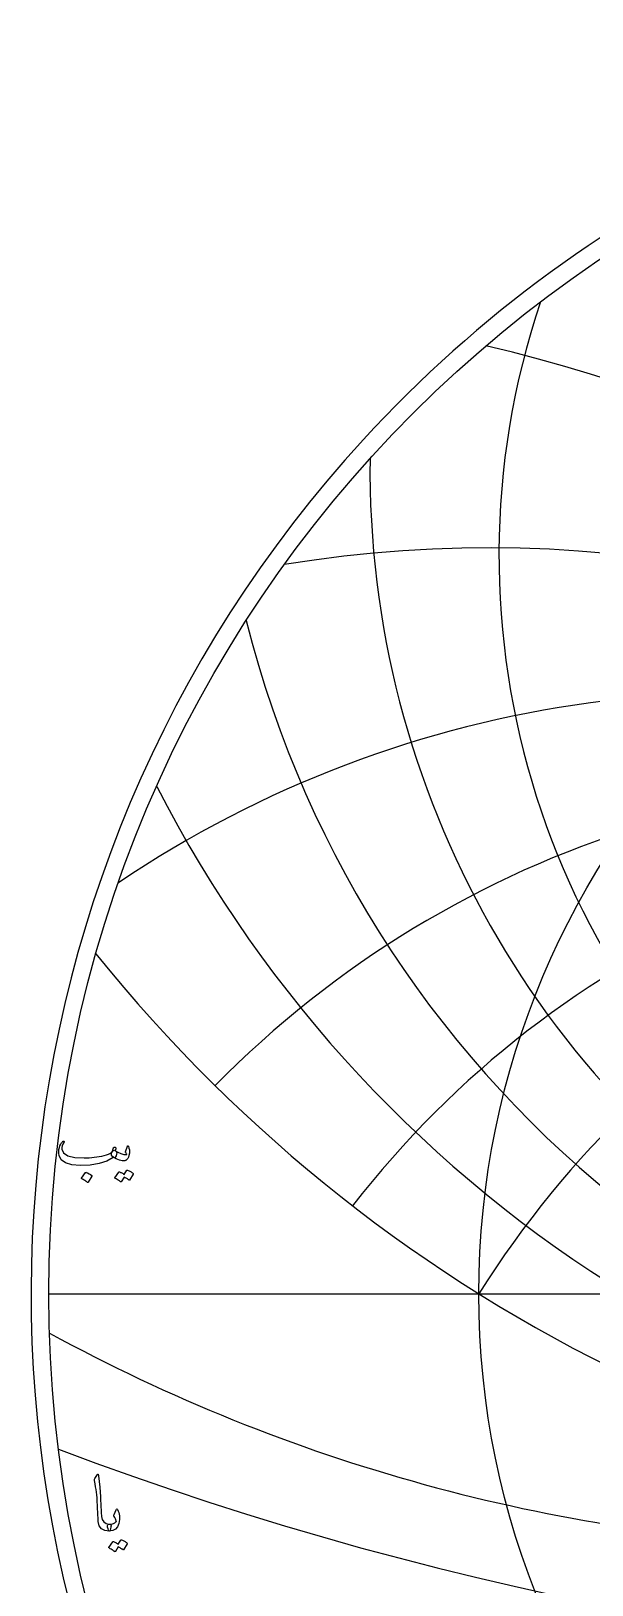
# Model space of a CAD drawing. Header units: millimetres. Extents: x -62 to 62, y -62 to 63.
# Drawn here: x -61.6 to -34.3, y -14.2 to 61.6 of the extents above; entities that cross this region are included whole.
import ezdxf

# ---------------------------------------------------------------- set-up
doc = ezdxf.new("R2010")
doc.units = ezdxf.units.MM
for name, color, linetype in [('CUT_OUTER', 1, 'Continuous'), ('ENGRAVE', 7, 'Continuous'), ('ENGRAVE_FINE', 8, 'Continuous'), ('TEXT', 5, 'Continuous')]:
    doc.layers.add(name, color=color, linetype=linetype)

msp = doc.modelspace()

# ---------------------------------------------------------------- linework, layer by layer
at = {"layer": 'CUT_OUTER'}
for centre, radius, start, end in [((-0.0002, -0.0002), 61.6124, 137.460696, 87.802279), ((-0.0008, 0.0012), 61.6111, 92.196778, 137.461198)]:
    msp.add_arc(centre, radius, start, end, dxfattribs=at)
at = {"layer": 'ENGRAVE'}
msp.add_lwpolyline([(-60.75, 0), (60.75, 0)], dxfattribs=at)
for radius in [60.75, 39.7663]:
    msp.add_circle((0, 0), radius, dxfattribs=at)
for centre, radius, start, end in [((0, 36.0044), 38.7851, 161.418489, 18.581511), ((0, 40.1982), 45.0809, 179.330047, 0.669953), ((0, 45.7066), 52.7185, 194.145933, 345.854067), ((0, 53.1545), 62.3353, 207.116681, 332.883319), ((0, -24.8487), 46.8916, 32, 148), ((0, -24.8487), 46.8916, 32, 148), ((0, 63.6394), 75.0422, 218.84522, 321.15478), ((-19.6883, 73.4777), 85.8368, 241.444032, 267.827192)]:
    msp.add_arc(centre, radius, start, end, dxfattribs=at)
at = {"layer": 'ENGRAVE_FINE'}
for centre, radius, start, end in [((-55.8832, -24.8487), 72.9503, 11.916411, 76.960311), ((-55.8832, -24.8487), 72.9503, 11.916411, 76.960311), ((-39.3467, -24.8487), 61.2126, 15.23187, 99.317844), ((-39.3467, -24.8487), 61.2126, 15.23187, 99.317844), ((-27.0729, -24.8487), 54.1457, 18.800401, 123.997775), ((-27.0729, -24.8487), 54.1457, 18.800401, 123.997775), ((-17.0671, -24.8487), 49.901, 22.705937, 135.460343), ((-17.0671, -24.8487), 49.901, 22.705937, 135.460343), ((-8.2682, -24.8487), 47.6149, 27.057329, 142.266342), ((-8.2682, -24.8487), 47.6149, 27.057329, 142.266342), ((0, 152.6636), 171.207, 249.38669, 290.61331)]:
    msp.add_arc(centre, radius, start, end, dxfattribs=at)
at = {"layer": 'TEXT'}
for points in [[(-57.5039, 6.9798), (-57.5002, 6.9779), (-57.4967, 6.976), (-57.4935, 6.9741), (-57.4905, 6.9722), (-57.4875, 6.97), (-57.4843, 6.9674), (-57.4808, 6.9642), (-57.4771, 6.9607), (-57.4462, 6.9242), (-57.434, 6.8725), (-57.4404, 6.8054), (-57.4656, 6.7231), (-57.4888, 6.673), (-57.5125, 6.6416), (-57.5367, 6.6289), (-57.5614, 6.6349), (-57.5738, 6.6409), (-57.5844, 6.6435), (-57.593, 6.6428), (-57.5997, 6.6387), (-57.914, 6.4668), (-58.2895, 6.3456), (-58.7264, 6.2752), (-59.2246, 6.2555), (-59.6275, 6.29), (-59.9316, 6.382), (-60.1371, 6.5314), (-60.244, 6.7384), (-60.2605, 6.8361), (-60.2641, 6.9338), (-60.2547, 7.0316), (-60.2325, 7.1293), (-60.2021, 7.2157), (-60.1645, 7.295), (-60.1197, 7.3671), (-60.0677, 7.432), (-60.0579, 7.4402), (-60.0476, 7.4454), (-60.0368, 7.4478), (-60.0255, 7.4474), (-60.015, 7.4428), (-60.0064, 7.4368), (-59.9997, 7.4294), (-59.9949, 7.4205), (-59.9927, 7.4119), (-59.9939, 7.4014), (-59.9985, 7.3889), (-60.0064, 7.3745), (-60.0619, 7.2931), (-60.0983, 7.2136), (-60.1156, 7.136), (-60.1137, 7.0603), (-60.0227, 6.8706), (-59.8109, 6.7346), (-59.4785, 6.6522), (-59.0253, 6.6234), (-58.9009, 6.6253), (-58.7767, 6.6311), (-58.6527, 6.6407), (-58.529, 6.6541), (-58.4063, 6.6713), (-58.2852, 6.6924), (-58.1658, 6.7173), (-58.0481, 6.746), (-57.9338, 6.7786), (-57.8402, 6.8112), (-57.7671, 6.8438), (-57.7147, 6.8763), (-57.6944, 6.8936), (-57.6759, 6.9147), (-57.659, 6.9396), (-57.6438, 6.9683), (-57.6295, 7.0004), (-57.6155, 7.0354), (-57.6017, 7.0732), (-57.5882, 7.1139), (-57.5829, 7.1264), (-57.5748, 7.1369), (-57.5638, 7.1456), (-57.5499, 7.1523), (-57.535, 7.1559), (-57.5212, 7.1551), (-57.5082, 7.1501), (-57.4962, 7.1408), (-57.4867, 7.1278), (-57.4809, 7.112), (-57.479, 7.0933), (-57.4809, 7.0718)], [(-57.6189, 6.6732), (-57.6605, 6.7128), (-57.6821, 6.7623), (-57.6835, 6.822), (-57.6649, 6.8917), (-57.6244, 6.9542), (-57.5873, 6.9923), (-57.5535, 7.0059), (-57.5231, 6.9951), (-57.3794, 6.9001), (-57.2356, 6.8332), (-57.0919, 6.7947), (-56.9482, 6.7844), (-56.9432, 6.7853), (-56.9396, 6.7882), (-56.9374, 6.793), (-56.9367, 6.7997), (-56.9403, 6.8124), (-56.9511, 6.8313), (-56.9691, 6.8565), (-56.9942, 6.8878), (-56.999, 6.8974), (-57.0019, 6.907), (-57.0028, 6.9166), (-57.0019, 6.9262), (-56.9099, 7.1906), (-56.9056, 7.2006), (-56.9003, 7.2078), (-56.8941, 7.2121), (-56.8869, 7.2136), (-56.8797, 7.2124), (-56.8735, 7.2088), (-56.8682, 7.2028), (-56.8639, 7.1944), (-56.8352, 7.1084), (-56.8179, 7.0229), (-56.8122, 6.9379), (-56.8179, 6.8534), (-56.8366, 6.7482), (-56.862, 6.6627), (-56.8941, 6.5968), (-56.9329, 6.5506), (-56.9624, 6.5252), (-56.9894, 6.5065), (-57.0141, 6.4946), (-57.0364, 6.4893), (-57.1648, 6.4864), (-57.3046, 6.5161), (-57.456, 6.5784), (-57.6189, 6.6732)], [(-58.9563, 5.9144), (-58.9515, 5.9192), (-58.9448, 5.9221), (-58.9362, 5.9231), (-58.9257, 5.9221), (-58.8512, 5.8919), (-58.781, 5.855), (-58.7151, 5.8115), (-58.6536, 5.7612), (-58.6476, 5.7535), (-58.645, 5.7458), (-58.6457, 5.7382), (-58.6498, 5.7305), (-58.8299, 5.4392), (-58.8366, 5.4323), (-58.8452, 5.4306), (-58.8557, 5.4342), (-58.8682, 5.4431), (-58.879, 5.4507), (-58.896, 5.4622), (-58.9192, 5.4776), (-58.9487, 5.4967), (-58.9848, 5.5197), (-59.0282, 5.5466), (-59.0787, 5.5772), (-59.1364, 5.6117), (-59.1441, 5.6174), (-59.1479, 5.6232), (-59.1479, 5.6289), (-59.1441, 5.6347)], [(-56.9367, 6.0218), (-56.9319, 6.0265), (-56.9252, 6.0294), (-56.9166, 6.0304), (-56.9061, 6.0294), (-56.8683, 6.0153), (-56.8318, 5.9997), (-56.7965, 5.9827), (-56.7624, 5.9643), (-56.7292, 5.9441), (-56.6967, 5.9221), (-56.665, 5.8982), (-56.634, 5.8723), (-56.628, 5.8644), (-56.6254, 5.856), (-56.6261, 5.8471), (-56.6302, 5.8378), (-56.8141, 5.5466), (-56.8191, 5.5427), (-56.8266, 5.5427), (-56.8364, 5.5466), (-56.8486, 5.5542), (-56.857, 5.5613), (-56.8706, 5.571), (-56.8895, 5.5833), (-56.9137, 5.5983), (-56.9434, 5.6161), (-56.9789, 5.6371), (-57.0201, 5.6612), (-57.067, 5.6883), (-57.2127, 5.4622), (-57.2194, 5.4553), (-57.228, 5.4536), (-57.2385, 5.4572), (-57.251, 5.4661), (-57.2618, 5.4737), (-57.2788, 5.4852), (-57.302, 5.5006), (-57.3315, 5.5197), (-57.3676, 5.5427), (-57.411, 5.5695), (-57.4615, 5.6002), (-57.5192, 5.6347), (-57.5252, 5.6404), (-57.5279, 5.6462), (-57.5271, 5.6519), (-57.5231, 5.6577), (-57.3353, 5.9374), (-57.3305, 5.9422), (-57.3238, 5.9451), (-57.3152, 5.9461), (-57.3046, 5.9451), (-57.2725, 5.9347), (-57.2414, 5.9226), (-57.2112, 5.9088), (-57.182, 5.8934), (-57.1537, 5.8765), (-57.1264, 5.8584), (-57.1001, 5.8391), (-57.0747, 5.8186)], [(-58.3789, -8.8127), (-58.3715, -8.8012), (-58.3645, -8.7935), (-58.3581, -8.7897), (-58.3521, -8.7897), (-58.343, -8.7947), (-58.3348, -8.8098), (-58.3276, -8.835), (-58.3214, -8.8702), (-58.2898, -9.1564), (-58.2639, -9.4211), (-58.2438, -9.6642), (-58.2294, -9.8857), (-58.2202, -10.0752), (-58.2117, -10.245), (-58.2039, -10.3952), (-58.1969, -10.5257), (-58.1908, -10.6366), (-58.1858, -10.7279), (-58.1821, -10.7995), (-58.1796, -10.8515), (-58.1456, -11.0071), (-58.0704, -11.1216), (-57.954, -11.1949), (-57.7964, -11.227), (-57.7526, -11.2385), (-57.7245, -11.2653), (-57.7123, -11.3075), (-57.7159, -11.365), (-57.7339, -11.4555), (-57.7533, -11.5202), (-57.7741, -11.559), (-57.7964, -11.5719), (-58.0182, -11.5427), (-58.1815, -11.455), (-58.2864, -11.3089), (-58.3329, -11.1044), (-58.3402, -11.0065), (-58.3468, -10.9085), (-58.3527, -10.8101), (-58.3578, -10.7116), (-58.3625, -10.6128), (-58.3669, -10.5137), (-58.3711, -10.4145), (-58.3751, -10.3149), (-58.3823, -10.1251), (-58.3923, -9.9542), (-58.4052, -9.8023), (-58.4211, -9.6692), (-58.4397, -9.5414), (-58.4613, -9.4053), (-58.4857, -9.2607), (-58.513, -9.1078), (-58.5166, -9.0802), (-58.5159, -9.0551), (-58.5109, -9.0323), (-58.5015, -9.012)], [(-57.5665, -10.7633), (-57.4592, -10.5257), (-57.4433, -10.4996), (-57.4266, -10.4903), (-57.4089, -10.4977), (-57.3902, -10.5219), (-57.3557, -10.5943), (-57.3289, -10.6699), (-57.3097, -10.7486), (-57.2982, -10.8304), (-57.2946, -10.9158), (-57.2992, -11.0052), (-57.3119, -11.0988), (-57.3327, -11.1964), (-57.3962, -11.3607), (-57.4946, -11.478), (-57.628, -11.5484), (-57.7964, -11.5719), (-57.8158, -11.5597), (-57.8357, -11.5231), (-57.856, -11.462), (-57.8769, -11.3765), (-57.8829, -11.3307), (-57.8817, -11.2931), (-57.8733, -11.2637), (-57.8577, -11.2423), (-57.8453, -11.2342), (-57.8309, -11.2289), (-57.8146, -11.2265), (-57.7964, -11.227), (-57.6903, -11.2237), (-57.5981, -11.2021), (-57.5198, -11.1623), (-57.4553, -11.1044), (-57.4524, -11.0998), (-57.4515, -11.0938), (-57.4524, -11.0864), (-57.4553, -11.0776), (-57.4704, -11.0234), (-57.4927, -10.9683), (-57.5221, -10.9123), (-57.5588, -10.8553), (-57.5708, -10.8337), (-57.576, -10.8112), (-57.5746, -10.7877), (-57.5665, -10.7633)], [(-57.2254, -12.005), (-57.2206, -12.0002), (-57.2139, -11.9973), (-57.2053, -11.9963), (-57.1947, -11.9973), (-57.157, -12.0114), (-57.1205, -12.027), (-57.0852, -12.044), (-57.051, -12.0624), (-57.0178, -12.0826), (-56.9854, -12.1046), (-56.9537, -12.1286), (-56.9226, -12.1544), (-56.9167, -12.1623), (-56.914, -12.1707), (-56.9147, -12.1796), (-56.9188, -12.1889), (-57.1028, -12.4802), (-57.1078, -12.484), (-57.1152, -12.484), (-57.125, -12.4802), (-57.1372, -12.4725), (-57.1456, -12.4654), (-57.1593, -12.4557), (-57.1782, -12.4434), (-57.2024, -12.4284), (-57.2321, -12.4106), (-57.2675, -12.3896), (-57.3087, -12.3656), (-57.3557, -12.3384), (-57.5013, -12.5645), (-57.508, -12.5714), (-57.5166, -12.5731), (-57.5272, -12.5695), (-57.5396, -12.5606), (-57.5504, -12.553), (-57.5674, -12.5415), (-57.5906, -12.5262), (-57.6201, -12.507), (-57.6563, -12.484), (-57.6996, -12.4572), (-57.7502, -12.4265), (-57.8079, -12.392), (-57.8139, -12.3863), (-57.8165, -12.3805), (-57.8158, -12.3748), (-57.8117, -12.369), (-57.6239, -12.0893), (-57.6192, -12.0845), (-57.6124, -12.0816), (-57.6038, -12.0807), (-57.5933, -12.0816), (-57.5612, -12.092), (-57.5301, -12.1041), (-57.4999, -12.1179), (-57.4707, -12.1333), (-57.4424, -12.1502), (-57.4151, -12.1683), (-57.3887, -12.1876), (-57.3633, -12.2081)]]:
    msp.add_lwpolyline(points, close=True, dxfattribs=at)

doc.saveas('drawing.dxf')
